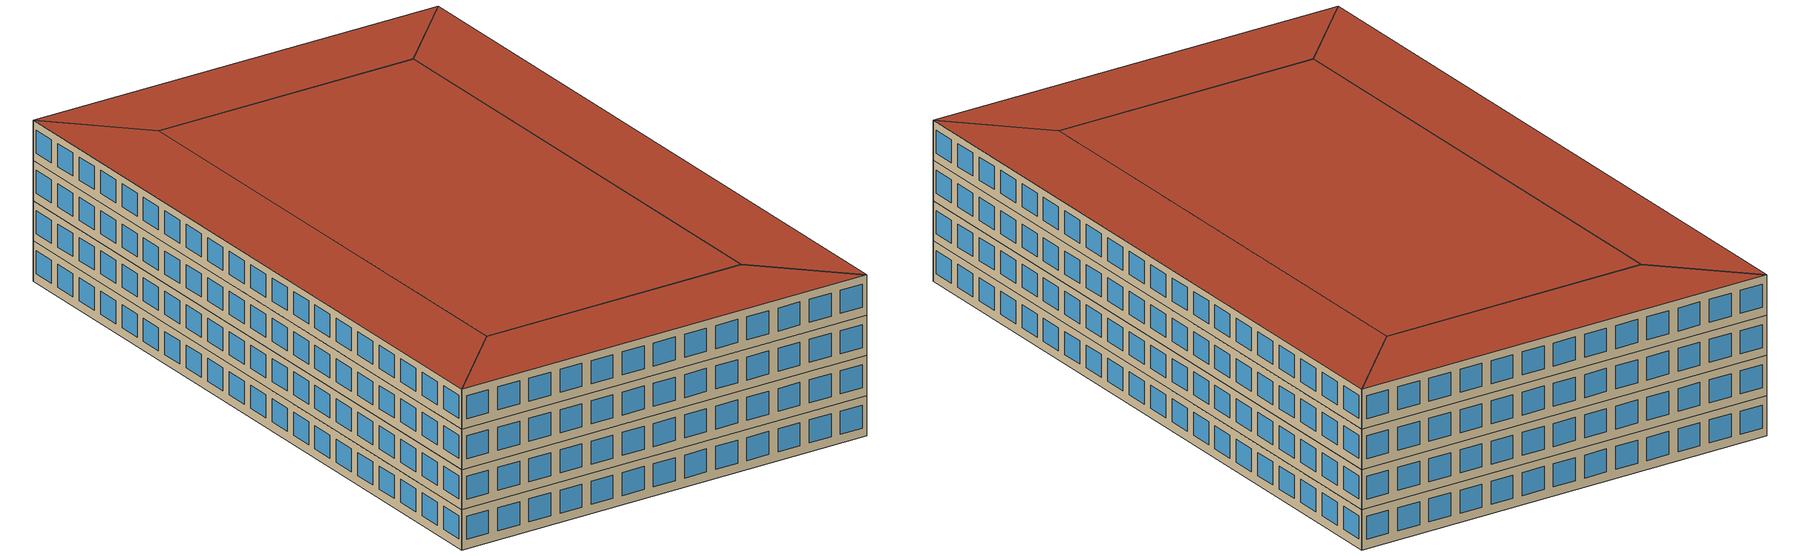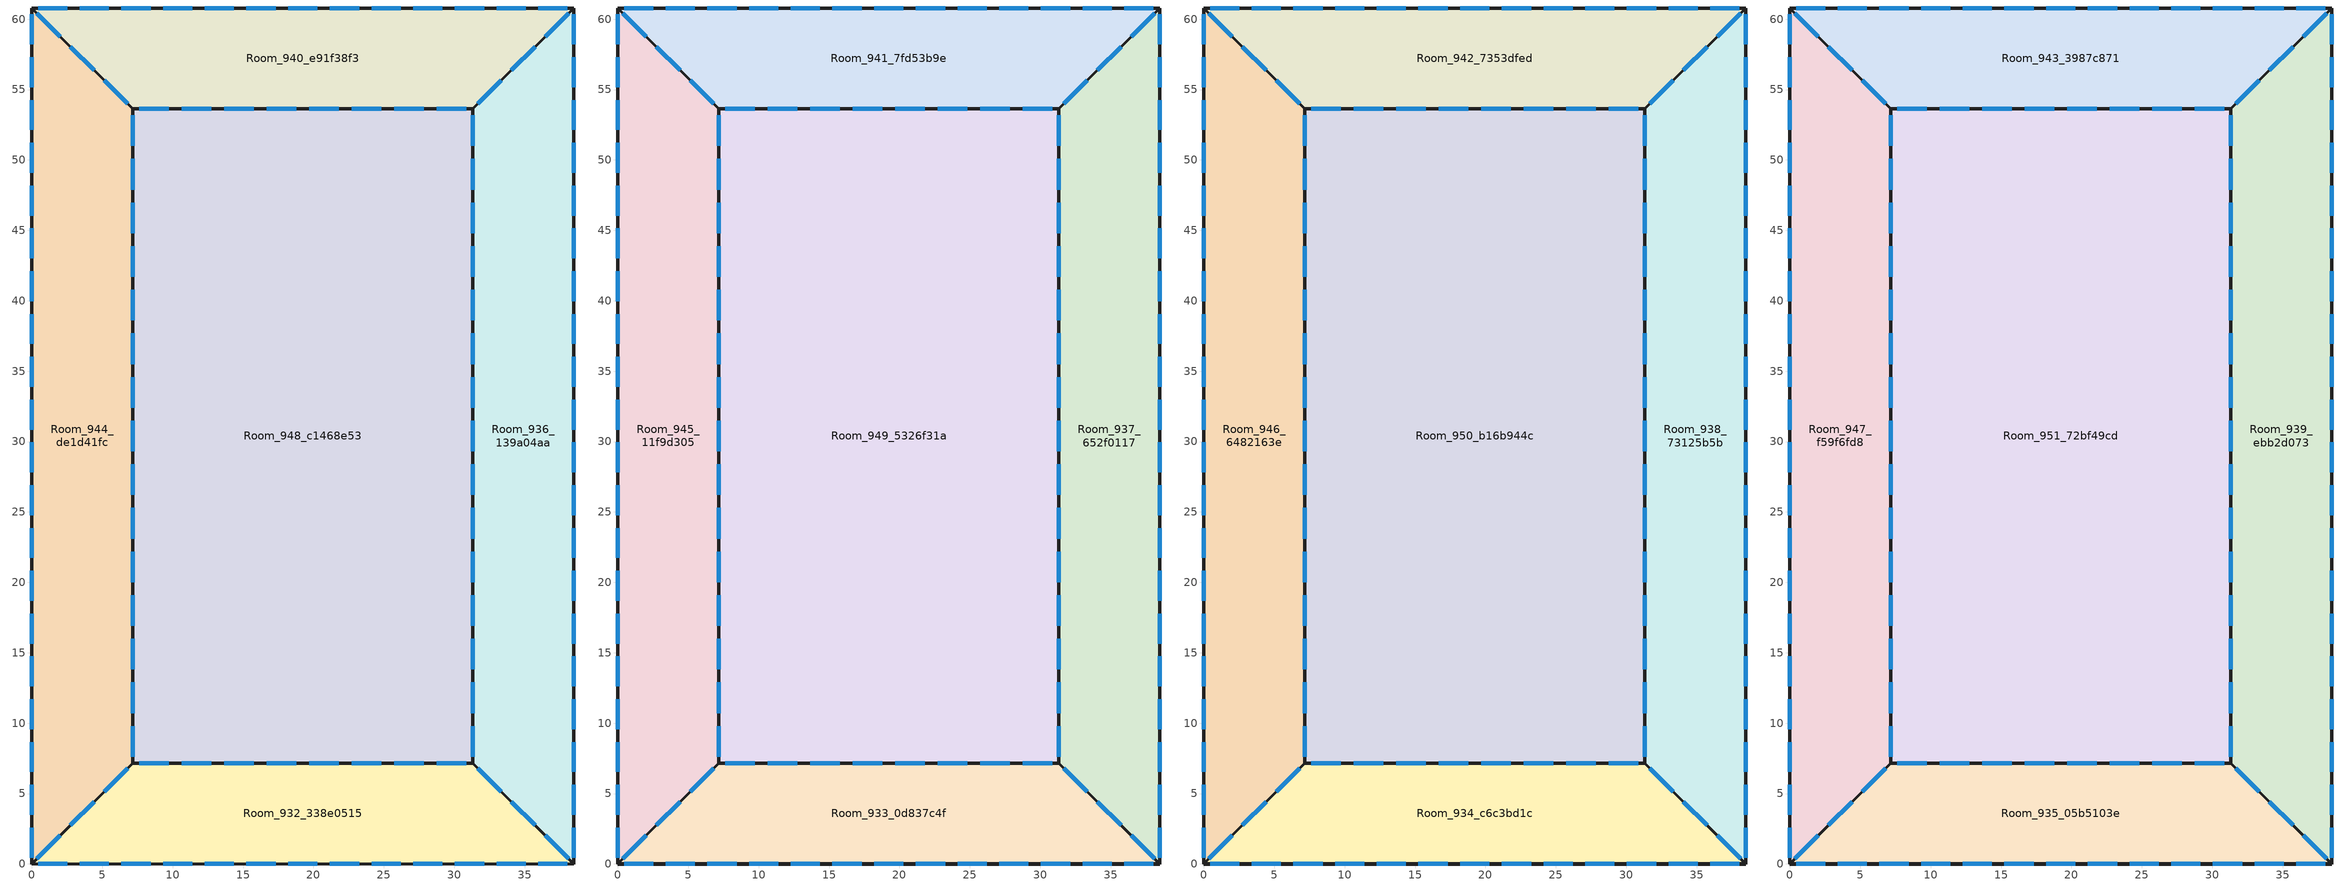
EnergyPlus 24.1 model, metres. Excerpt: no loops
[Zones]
Room_932_338e0515
 floor ground (ExtSlabCarpet 4in ClimateZone 1-8): 31.32,7.16 38.48,0 0,0 7.16,7.16 z0
 wall outside (AQ_Office_2024_Office  Wall 1980 2005 6A): 31.32,7.16 7.16,7.16 0,0 38.48,0 31.32,7.16 z0:3.5
 window (Double Glazing 2.96): 30.87,7.16 28.75,7.16 / 27.85,7.16 25.73,7.16 / 24.83,7.16 22.71,7.16 / 21.81,7.16 19.69,7.16 / 18.79,7.16 16.67,7.16 / 15.77,7.16 13.65,7.16 / 12.75,7.16 10.63,7.16 / 9.73,7.16 7.61,7.16 / 6.8,6.8 5.13,5.13 / 4.42,4.42 2.74,2.74 / 2.03,2.03 0.36,0.36 / 38.12,0.36 36.45,2.03 / 35.73,2.74 34.06,4.42 / 33.35,5.13 31.68,6.8 / 0.44,0 2.52,0 / 3.4,0 5.48,0 / 30.04,0 32.12,0 / 33,0 35.08,0 / 35.96,0 38.04,0 / 6.36,0 8.44,0 / 9.32,0 11.4,0 / 12.28,0 14.36,0 / 15.24,0 17.32,0 / 18.2,0 20.28,0 / 21.16,0 23.24,0 / 24.12,0 26.2,0 / 27.08,0 29.16,0 z0.8:2.8
 roof outside (AQ_Office_2024_Office  roof 1980 2005 6A): 38.48,0 31.32,7.16 7.16,7.16 0,0 z3.5
Room_936_139a04aa
 floor ground (ExtSlabCarpet 4in ClimateZone 1-8): 38.48,60.79 38.48,0 31.32,7.16 31.32,53.63 z0
 wall outside (AQ_Office_2024_Office  Wall 1980 2005 6A): 31.32,7.16 38.48,0 38.48,60.79 31.32,53.63 31.32,7.16 z0:3.5
 window (Double Glazing 2.96): 31.68,6.8 33.35,5.13 / 34.06,4.42 35.73,2.74 / 36.45,2.03 38.12,0.36 / 31.32,53.17 31.32,51 / 31.32,50.07 31.32,47.9 / 31.32,22.19 31.32,20.02 / 31.32,19.09 31.32,16.92 / 31.32,15.99 31.32,13.82 / 31.32,12.89 31.32,10.72 / 31.32,9.79 31.32,7.63 / 31.32,46.97 31.32,44.8 / 31.32,43.87 31.32,41.7 / 31.32,40.77 31.32,38.61 / 31.32,37.68 31.32,35.51 / 31.32,34.58 31.32,32.41 / 31.32,31.48 31.32,29.31 / 31.32,28.38 31.32,26.21 / 31.32,25.28 31.32,23.12 / 38.12,60.43 36.45,58.76 / 35.73,58.05 34.06,56.38 / 33.35,55.66 31.68,53.99 / 38.48,0.46 38.48,2.58 / 38.48,3.5 38.48,5.62 / 38.48,30.85 38.48,32.98 / 38.48,33.89 38.48,36.02 / 38.48,36.93 38.48,39.06 / 38.48,39.97 38.48,42.1 / 38.48,43.01 38.48,45.14 / 38.48,46.05 38.48,48.18 / 38.48,49.09 38.48,51.22 / 38.48,52.13 38.48,54.26 / 38.48,55.17 38.48,57.3 / 38.48,58.21 38.48,60.34 / 38.48,6.54 38.48,8.66 / 38.48,9.57 38.48,11.7 / 38.48,12.61 38.48,14.74 / 38.48,15.65 38.48,17.78 / 38.48,18.69 38.48,20.82 / 38.48,21.73 38.48,23.86 / 38.48,24.77 38.48,26.9 / 38.48,27.81 38.48,29.94 z0.8:2.8
 roof outside (AQ_Office_2024_Office  roof 1980 2005 6A): 38.48,0 38.48,60.79 31.32,53.63 31.32,7.16 z3.5
Room_940_e91f38f3
 floor ground (ExtSlabCarpet 4in ClimateZone 1-8): 0,60.79 38.48,60.79 31.32,53.63 7.16,53.63 z0
 wall outside (AQ_Office_2024_Office  Wall 1980 2005 6A): 31.32,53.63 38.48,60.79 0,60.79 7.16,53.63 31.32,53.63 z0:3.5
 window (Double Glazing 2.96): 31.68,53.99 33.35,55.66 / 34.06,56.38 35.73,58.05 / 36.45,58.76 38.12,60.43 / 7.61,53.63 9.73,53.63 / 10.63,53.63 12.75,53.63 / 13.65,53.63 15.77,53.63 / 16.67,53.63 18.79,53.63 / 19.69,53.63 21.81,53.63 / 22.71,53.63 24.83,53.63 / 25.73,53.63 27.85,53.63 / 28.75,53.63 30.87,53.63 / 0.36,60.43 2.03,58.76 / 2.75,58.05 4.42,56.38 / 5.13,55.66 6.8,53.99 / 38.04,60.79 35.96,60.79 / 35.08,60.79 33,60.79 / 8.44,60.79 6.36,60.79 / 5.48,60.79 3.4,60.79 / 2.52,60.79 0.44,60.79 / 32.12,60.79 30.04,60.79 / 29.16,60.79 27.08,60.79 / 26.2,60.79 24.12,60.79 / 23.24,60.79 21.16,60.79 / 20.28,60.79 18.2,60.79 / 17.32,60.79 15.24,60.79 / 14.36,60.79 12.28,60.79 / 11.4,60.79 9.32,60.79 z0.8:2.8
 roof outside (AQ_Office_2024_Office  roof 1980 2005 6A): 31.32,53.63 38.48,60.79 0,60.79 7.16,53.63 z3.5
Room_944_de1d41fc
 floor ground (ExtSlabCarpet 4in ClimateZone 1-8): 0,60.79 7.16,53.63 7.16,7.16 0,0 z0
 wall outside (AQ_Office_2024_Office  Wall 1980 2005 6A): 7.16,53.63 0,60.79 0,0 7.16,7.16 7.16,53.63 z0:3.5
 window (Double Glazing 2.96): 6.8,53.99 5.13,55.66 / 4.42,56.38 2.75,58.05 / 2.03,58.76 0.36,60.43 / 0.36,0.36 2.03,2.03 / 2.74,2.74 4.42,4.42 / 5.13,5.13 6.8,6.8 / 7.16,7.63 7.16,9.79 / 7.16,10.72 7.16,12.89 / 7.16,38.61 7.16,40.77 / 7.16,41.7 7.16,43.87 / 7.16,44.8 7.16,46.97 / 7.16,47.9 7.16,50.07 / 7.16,51 7.16,53.17 / 7.16,13.82 7.16,15.99 / 7.16,16.92 7.16,19.09 / 7.16,20.02 7.16,22.19 / 7.16,23.12 7.16,25.28 / 7.16,26.21 7.16,28.38 / 7.16,29.31 7.16,31.48 / 7.16,32.41 7.16,34.58 / 7.16,35.51 7.16,37.68 / 0,60.34 0,58.21 / 0,57.3 0,55.17 / 0,29.94 0,27.81 / 0,26.9 0,24.77 / 0,23.86 0,21.73 / 0,20.82 0,18.69 / 0,17.78 0,15.65 / 0,14.74 0,12.61 / 0,11.7 0,9.57 / 0,8.66 0,6.54 / 0,5.62 0,3.5 / 0,2.58 0,0.46 / 0,54.26 0,52.13 / 0,51.22 0,49.09 / 0,48.18 0,46.05 / 0,45.14 0,43.01 / 0,42.1 0,39.97 / 0,39.06 0,36.93 / 0,36.02 0,33.89 / 0,32.98 0,30.85 z0.8:2.8
 roof outside (AQ_Office_2024_Office  roof 1980 2005 6A): 0,0 7.16,7.16 7.16,53.63 0,60.79 z3.5
Room_948_c1468e53
 floor ground (ExtSlabCarpet 4in ClimateZone 1-8): 7.16,53.63 31.32,53.63 31.32,7.16 7.16,7.16 z0
 wall outside (AQ_Office_2024_Office  Wall 1980 2005 6A): 7.16,53.63 7.16,7.16 31.32,7.16 31.32,53.63 7.16,53.63 z0:3.5
 window (Double Glazing 2.96): 7.16,53.17 7.16,51 / 7.16,50.07 7.16,47.9 / 7.16,22.19 7.16,20.02 / 7.16,19.09 7.16,16.92 / 7.16,15.99 7.16,13.82 / 7.16,12.89 7.16,10.72 / 7.16,9.79 7.16,7.63 / 7.16,46.97 7.16,44.8 / 7.16,43.87 7.16,41.7 / 7.16,40.77 7.16,38.61 / 7.16,37.68 7.16,35.51 / 7.16,34.58 7.16,32.41 / 7.16,31.48 7.16,29.31 / 7.16,28.38 7.16,26.21 / 7.16,25.28 7.16,23.12 / 30.87,53.63 28.75,53.63 / 27.85,53.63 25.73,53.63 / 24.83,53.63 22.71,53.63 / 21.81,53.63 19.69,53.63 / 18.79,53.63 16.67,53.63 / 15.77,53.63 13.65,53.63 / 12.75,53.63 10.63,53.63 / 9.73,53.63 7.61,53.63 / 31.32,7.63 31.32,9.79 / 31.32,10.72 31.32,12.89 / 31.32,38.61 31.32,40.77 / 31.32,41.7 31.32,43.87 / 31.32,44.8 31.32,46.97 / 31.32,47.9 31.32,50.07 / 31.32,51 31.32,53.17 / 31.32,13.82 31.32,15.99 / 31.32,16.92 31.32,19.09 / 31.32,20.02 31.32,22.19 / 31.32,23.12 31.32,25.28 / 31.32,26.21 31.32,28.38 / 31.32,29.31 31.32,31.48 / 31.32,32.41 31.32,34.58 / 31.32,35.51 31.32,37.68 / 7.61,7.16 9.73,7.16 / 10.63,7.16 12.75,7.16 / 13.65,7.16 15.77,7.16 / 16.67,7.16 18.79,7.16 / 19.69,7.16 21.81,7.16 / 22.71,7.16 24.83,7.16 / 25.73,7.16 27.85,7.16 / 28.75,7.16 30.87,7.16 z0.8:2.8
 roof outside (AQ_Office_2024_Office  roof 1980 2005 6A): 31.32,7.16 31.32,53.63 7.16,53.63 7.16,7.16 z3.5
Room_933_0d837c4f
 floor outside (AQ_Office_2024_Office  ground 1980 2005 6A): 31.32,7.16 38.48,0 0,0 7.16,7.16 z3.5
 wall outside (AQ_Office_2024_Office  Wall 1980 2005 6A): 31.32,7.16 7.16,7.16 0,0 38.48,0 31.32,7.16 z3.5:7
 window (Double Glazing 2.96): 30.87,7.16 28.75,7.16 / 27.85,7.16 25.73,7.16 / 24.83,7.16 22.71,7.16 / 21.81,7.16 19.69,7.16 / 18.79,7.16 16.67,7.16 / 15.77,7.16 13.65,7.16 / 12.75,7.16 10.63,7.16 / 9.73,7.16 7.61,7.16 / 6.8,6.8 5.13,5.13 / 4.42,4.42 2.74,2.74 / 2.03,2.03 0.36,0.36 / 38.12,0.36 36.45,2.03 / 35.73,2.74 34.06,4.42 / 33.35,5.13 31.68,6.8 / 0.44,0 2.52,0 / 3.4,0 5.48,0 / 30.04,0 32.12,0 / 33,0 35.08,0 / 35.96,0 38.04,0 / 6.36,0 8.44,0 / 9.32,0 11.4,0 / 12.28,0 14.36,0 / 15.24,0 17.32,0 / 18.2,0 20.28,0 / 21.16,0 23.24,0 / 24.12,0 26.2,0 / 27.08,0 29.16,0 z4.3:6.3
 roof outside (AQ_Office_2024_Office  roof 1980 2005 6A): 38.48,0 31.32,7.16 7.16,7.16 0,0 z7
Room_937_652f0117
 floor outside (AQ_Office_2024_Office  ground 1980 2005 6A): 38.48,60.79 38.48,0 31.32,7.16 31.32,53.63 z3.5
 wall outside (AQ_Office_2024_Office  Wall 1980 2005 6A): 31.32,7.16 38.48,0 38.48,60.79 31.32,53.63 31.32,7.16 z3.5:7
 window (Double Glazing 2.96): 31.68,6.8 33.35,5.13 / 34.06,4.42 35.73,2.74 / 36.45,2.03 38.12,0.36 / 31.32,53.17 31.32,51 / 31.32,50.07 31.32,47.9 / 31.32,22.19 31.32,20.02 / 31.32,19.09 31.32,16.92 / 31.32,15.99 31.32,13.82 / 31.32,12.89 31.32,10.72 / 31.32,9.79 31.32,7.63 / 31.32,46.97 31.32,44.8 / 31.32,43.87 31.32,41.7 / 31.32,40.77 31.32,38.61 / 31.32,37.68 31.32,35.51 / 31.32,34.58 31.32,32.41 / 31.32,31.48 31.32,29.31 / 31.32,28.38 31.32,26.21 / 31.32,25.28 31.32,23.12 / 38.12,60.43 36.45,58.76 / 35.73,58.05 34.06,56.38 / 33.35,55.66 31.68,53.99 / 38.48,0.46 38.48,2.58 / 38.48,3.5 38.48,5.62 / 38.48,30.85 38.48,32.98 / 38.48,33.89 38.48,36.02 / 38.48,36.93 38.48,39.06 / 38.48,39.97 38.48,42.1 / 38.48,43.01 38.48,45.14 / 38.48,46.05 38.48,48.18 / 38.48,49.09 38.48,51.22 / 38.48,52.13 38.48,54.26 / 38.48,55.17 38.48,57.3 / 38.48,58.21 38.48,60.34 / 38.48,6.54 38.48,8.66 / 38.48,9.57 38.48,11.7 / 38.48,12.61 38.48,14.74 / 38.48,15.65 38.48,17.78 / 38.48,18.69 38.48,20.82 / 38.48,21.73 38.48,23.86 / 38.48,24.77 38.48,26.9 / 38.48,27.81 38.48,29.94 z4.3:6.3
 roof outside (AQ_Office_2024_Office  roof 1980 2005 6A): 38.48,0 38.48,60.79 31.32,53.63 31.32,7.16 z7
Room_941_7fd53b9e
 floor outside (AQ_Office_2024_Office  ground 1980 2005 6A): 0,60.79 38.48,60.79 31.32,53.63 7.16,53.63 z3.5
 wall outside (AQ_Office_2024_Office  Wall 1980 2005 6A): 31.32,53.63 38.48,60.79 0,60.79 7.16,53.63 31.32,53.63 z3.5:7
 window (Double Glazing 2.96): 31.68,53.99 33.35,55.66 / 34.06,56.38 35.73,58.05 / 36.45,58.76 38.12,60.43 / 7.61,53.63 9.73,53.63 / 10.63,53.63 12.75,53.63 / 13.65,53.63 15.77,53.63 / 16.67,53.63 18.79,53.63 / 19.69,53.63 21.81,53.63 / 22.71,53.63 24.83,53.63 / 25.73,53.63 27.85,53.63 / 28.75,53.63 30.87,53.63 / 0.36,60.43 2.03,58.76 / 2.75,58.05 4.42,56.38 / 5.13,55.66 6.8,53.99 / 38.04,60.79 35.96,60.79 / 35.08,60.79 33,60.79 / 8.44,60.79 6.36,60.79 / 5.48,60.79 3.4,60.79 / 2.52,60.79 0.44,60.79 / 32.12,60.79 30.04,60.79 / 29.16,60.79 27.08,60.79 / 26.2,60.79 24.12,60.79 / 23.24,60.79 21.16,60.79 / 20.28,60.79 18.2,60.79 / 17.32,60.79 15.24,60.79 / 14.36,60.79 12.28,60.79 / 11.4,60.79 9.32,60.79 z4.3:6.3
 roof outside (AQ_Office_2024_Office  roof 1980 2005 6A): 31.32,53.63 38.48,60.79 0,60.79 7.16,53.63 z7
Room_945_11f9d305
 floor outside (AQ_Office_2024_Office  ground 1980 2005 6A): 0,60.79 7.16,53.63 7.16,7.16 0,0 z3.5
 wall outside (AQ_Office_2024_Office  Wall 1980 2005 6A): 7.16,53.63 0,60.79 0,0 7.16,7.16 7.16,53.63 z3.5:7
 window (Double Glazing 2.96): 6.8,53.99 5.13,55.66 / 4.42,56.38 2.75,58.05 / 2.03,58.76 0.36,60.43 / 0.36,0.36 2.03,2.03 / 2.74,2.74 4.42,4.42 / 5.13,5.13 6.8,6.8 / 7.16,7.63 7.16,9.79 / 7.16,10.72 7.16,12.89 / 7.16,38.61 7.16,40.77 / 7.16,41.7 7.16,43.87 / 7.16,44.8 7.16,46.97 / 7.16,47.9 7.16,50.07 / 7.16,51 7.16,53.17 / 7.16,13.82 7.16,15.99 / 7.16,16.92 7.16,19.09 / 7.16,20.02 7.16,22.19 / 7.16,23.12 7.16,25.28 / 7.16,26.21 7.16,28.38 / 7.16,29.31 7.16,31.48 / 7.16,32.41 7.16,34.58 / 7.16,35.51 7.16,37.68 / 0,60.34 0,58.21 / 0,57.3 0,55.17 / 0,29.94 0,27.81 / 0,26.9 0,24.77 / 0,23.86 0,21.73 / 0,20.82 0,18.69 / 0,17.78 0,15.65 / 0,14.74 0,12.61 / 0,11.7 0,9.57 / 0,8.66 0,6.54 / 0,5.62 0,3.5 / 0,2.58 0,0.46 / 0,54.26 0,52.13 / 0,51.22 0,49.09 / 0,48.18 0,46.05 / 0,45.14 0,43.01 / 0,42.1 0,39.97 / 0,39.06 0,36.93 / 0,36.02 0,33.89 / 0,32.98 0,30.85 z4.3:6.3
 roof outside (AQ_Office_2024_Office  roof 1980 2005 6A): 0,0 7.16,7.16 7.16,53.63 0,60.79 z7
Room_949_5326f31a
 floor outside (AQ_Office_2024_Office  ground 1980 2005 6A): 7.16,53.63 31.32,53.63 31.32,7.16 7.16,7.16 z3.5
 wall outside (AQ_Office_2024_Office  Wall 1980 2005 6A): 7.16,53.63 7.16,7.16 31.32,7.16 31.32,53.63 7.16,53.63 z3.5:7
 window (Double Glazing 2.96): 7.16,53.17 7.16,51 / 7.16,50.07 7.16,47.9 / 7.16,22.19 7.16,20.02 / 7.16,19.09 7.16,16.92 / 7.16,15.99 7.16,13.82 / 7.16,12.89 7.16,10.72 / 7.16,9.79 7.16,7.63 / 7.16,46.97 7.16,44.8 / 7.16,43.87 7.16,41.7 / 7.16,40.77 7.16,38.61 / 7.16,37.68 7.16,35.51 / 7.16,34.58 7.16,32.41 / 7.16,31.48 7.16,29.31 / 7.16,28.38 7.16,26.21 / 7.16,25.28 7.16,23.12 / 30.87,53.63 28.75,53.63 / 27.85,53.63 25.73,53.63 / 24.83,53.63 22.71,53.63 / 21.81,53.63 19.69,53.63 / 18.79,53.63 16.67,53.63 / 15.77,53.63 13.65,53.63 / 12.75,53.63 10.63,53.63 / 9.73,53.63 7.61,53.63 / 31.32,7.63 31.32,9.79 / 31.32,10.72 31.32,12.89 / 31.32,38.61 31.32,40.77 / 31.32,41.7 31.32,43.87 / 31.32,44.8 31.32,46.97 / 31.32,47.9 31.32,50.07 / 31.32,51 31.32,53.17 / 31.32,13.82 31.32,15.99 / 31.32,16.92 31.32,19.09 / 31.32,20.02 31.32,22.19 / 31.32,23.12 31.32,25.28 / 31.32,26.21 31.32,28.38 / 31.32,29.31 31.32,31.48 / 31.32,32.41 31.32,34.58 / 31.32,35.51 31.32,37.68 / 7.61,7.16 9.73,7.16 / 10.63,7.16 12.75,7.16 / 13.65,7.16 15.77,7.16 / 16.67,7.16 18.79,7.16 / 19.69,7.16 21.81,7.16 / 22.71,7.16 24.83,7.16 / 25.73,7.16 27.85,7.16 / 28.75,7.16 30.87,7.16 z4.3:6.3
 roof outside (AQ_Office_2024_Office  roof 1980 2005 6A): 31.32,7.16 31.32,53.63 7.16,53.63 7.16,7.16 z7
Room_934_c6c3bd1c
 floor outside (AQ_Office_2024_Office  ground 1980 2005 6A): 31.32,7.16 38.48,0 0,0 7.16,7.16 z7
 wall outside (AQ_Office_2024_Office  Wall 1980 2005 6A): 31.32,7.16 7.16,7.16 0,0 38.48,0 31.32,7.16 z7:10.5
 window (Double Glazing 2.96): 30.87,7.16 28.75,7.16 / 27.85,7.16 25.73,7.16 / 24.83,7.16 22.71,7.16 / 21.81,7.16 19.69,7.16 / 18.79,7.16 16.67,7.16 / 15.77,7.16 13.65,7.16 / 12.75,7.16 10.63,7.16 / 9.73,7.16 7.61,7.16 / 6.8,6.8 5.13,5.13 / 4.42,4.42 2.74,2.74 / 2.03,2.03 0.36,0.36 / 38.12,0.36 36.45,2.03 / 35.73,2.74 34.06,4.42 / 33.35,5.13 31.68,6.8 / 0.44,0 2.52,0 / 3.4,0 5.48,0 / 30.04,0 32.12,0 / 33,0 35.08,0 / 35.96,0 38.04,0 / 6.36,0 8.44,0 / 9.32,0 11.4,0 / 12.28,0 14.36,0 / 15.24,0 17.32,0 / 18.2,0 20.28,0 / 21.16,0 23.24,0 / 24.12,0 26.2,0 / 27.08,0 29.16,0 z7.8:9.8
 roof outside (AQ_Office_2024_Office  roof 1980 2005 6A): 38.48,0 31.32,7.16 7.16,7.16 0,0 z10.5
Room_938_73125b5b
 floor outside (AQ_Office_2024_Office  ground 1980 2005 6A): 38.48,60.79 38.48,0 31.32,7.16 31.32,53.63 z7
 wall outside (AQ_Office_2024_Office  Wall 1980 2005 6A): 31.32,7.16 38.48,0 38.48,60.79 31.32,53.63 31.32,7.16 z7:10.5
 window (Double Glazing 2.96): 31.68,6.8 33.35,5.13 / 34.06,4.42 35.73,2.74 / 36.45,2.03 38.12,0.36 / 31.32,53.17 31.32,51 / 31.32,50.07 31.32,47.9 / 31.32,22.19 31.32,20.02 / 31.32,19.09 31.32,16.92 / 31.32,15.99 31.32,13.82 / 31.32,12.89 31.32,10.72 / 31.32,9.79 31.32,7.63 / 31.32,46.97 31.32,44.8 / 31.32,43.87 31.32,41.7 / 31.32,40.77 31.32,38.61 / 31.32,37.68 31.32,35.51 / 31.32,34.58 31.32,32.41 / 31.32,31.48 31.32,29.31 / 31.32,28.38 31.32,26.21 / 31.32,25.28 31.32,23.12 / 38.12,60.43 36.45,58.76 / 35.73,58.05 34.06,56.38 / 33.35,55.66 31.68,53.99 / 38.48,0.46 38.48,2.58 / 38.48,3.5 38.48,5.62 / 38.48,30.85 38.48,32.98 / 38.48,33.89 38.48,36.02 / 38.48,36.93 38.48,39.06 / 38.48,39.97 38.48,42.1 / 38.48,43.01 38.48,45.14 / 38.48,46.05 38.48,48.18 / 38.48,49.09 38.48,51.22 / 38.48,52.13 38.48,54.26 / 38.48,55.17 38.48,57.3 / 38.48,58.21 38.48,60.34 / 38.48,6.54 38.48,8.66 / 38.48,9.57 38.48,11.7 / 38.48,12.61 38.48,14.74 / 38.48,15.65 38.48,17.78 / 38.48,18.69 38.48,20.82 / 38.48,21.73 38.48,23.86 / 38.48,24.77 38.48,26.9 / 38.48,27.81 38.48,29.94 z7.8:9.8
 roof outside (AQ_Office_2024_Office  roof 1980 2005 6A): 38.48,0 38.48,60.79 31.32,53.63 31.32,7.16 z10.5
Room_942_7353dfed
 floor outside (AQ_Office_2024_Office  ground 1980 2005 6A): 0,60.79 38.48,60.79 31.32,53.63 7.16,53.63 z7
 wall outside (AQ_Office_2024_Office  Wall 1980 2005 6A): 31.32,53.63 38.48,60.79 0,60.79 7.16,53.63 31.32,53.63 z7:10.5
 window (Double Glazing 2.96): 31.68,53.99 33.35,55.66 / 34.06,56.38 35.73,58.05 / 36.45,58.76 38.12,60.43 / 7.61,53.63 9.73,53.63 / 10.63,53.63 12.75,53.63 / 13.65,53.63 15.77,53.63 / 16.67,53.63 18.79,53.63 / 19.69,53.63 21.81,53.63 / 22.71,53.63 24.83,53.63 / 25.73,53.63 27.85,53.63 / 28.75,53.63 30.87,53.63 / 0.36,60.43 2.03,58.76 / 2.75,58.05 4.42,56.38 / 5.13,55.66 6.8,53.99 / 38.04,60.79 35.96,60.79 / 35.08,60.79 33,60.79 / 8.44,60.79 6.36,60.79 / 5.48,60.79 3.4,60.79 / 2.52,60.79 0.44,60.79 / 32.12,60.79 30.04,60.79 / 29.16,60.79 27.08,60.79 / 26.2,60.79 24.12,60.79 / 23.24,60.79 21.16,60.79 / 20.28,60.79 18.2,60.79 / 17.32,60.79 15.24,60.79 / 14.36,60.79 12.28,60.79 / 11.4,60.79 9.32,60.79 z7.8:9.8
 roof outside (AQ_Office_2024_Office  roof 1980 2005 6A): 31.32,53.63 38.48,60.79 0,60.79 7.16,53.63 z10.5
Room_946_6482163e
 floor outside (AQ_Office_2024_Office  ground 1980 2005 6A): 0,60.79 7.16,53.63 7.16,7.16 0,0 z7
 wall outside (AQ_Office_2024_Office  Wall 1980 2005 6A): 7.16,53.63 0,60.79 0,0 7.16,7.16 7.16,53.63 z7:10.5
 window (Double Glazing 2.96): 6.8,53.99 5.13,55.66 / 4.42,56.38 2.75,58.05 / 2.03,58.76 0.36,60.43 / 0.36,0.36 2.03,2.03 / 2.74,2.74 4.42,4.42 / 5.13,5.13 6.8,6.8 / 7.16,7.63 7.16,9.79 / 7.16,10.72 7.16,12.89 / 7.16,38.61 7.16,40.77 / 7.16,41.7 7.16,43.87 / 7.16,44.8 7.16,46.97 / 7.16,47.9 7.16,50.07 / 7.16,51 7.16,53.17 / 7.16,13.82 7.16,15.99 / 7.16,16.92 7.16,19.09 / 7.16,20.02 7.16,22.19 / 7.16,23.12 7.16,25.28 / 7.16,26.21 7.16,28.38 / 7.16,29.31 7.16,31.48 / 7.16,32.41 7.16,34.58 / 7.16,35.51 7.16,37.68 / 0,60.34 0,58.21 / 0,57.3 0,55.17 / 0,29.94 0,27.81 / 0,26.9 0,24.77 / 0,23.86 0,21.73 / 0,20.82 0,18.69 / 0,17.78 0,15.65 / 0,14.74 0,12.61 / 0,11.7 0,9.57 / 0,8.66 0,6.54 / 0,5.62 0,3.5 / 0,2.58 0,0.46 / 0,54.26 0,52.13 / 0,51.22 0,49.09 / 0,48.18 0,46.05 / 0,45.14 0,43.01 / 0,42.1 0,39.97 / 0,39.06 0,36.93 / 0,36.02 0,33.89 / 0,32.98 0,30.85 z7.8:9.8
 roof outside (AQ_Office_2024_Office  roof 1980 2005 6A): 0,0 7.16,7.16 7.16,53.63 0,60.79 z10.5
Room_950_b16b944c
 floor outside (AQ_Office_2024_Office  ground 1980 2005 6A): 7.16,53.63 31.32,53.63 31.32,7.16 7.16,7.16 z7
 wall outside (AQ_Office_2024_Office  Wall 1980 2005 6A): 7.16,53.63 7.16,7.16 31.32,7.16 31.32,53.63 7.16,53.63 z7:10.5
 window (Double Glazing 2.96): 7.16,53.17 7.16,51 / 7.16,50.07 7.16,47.9 / 7.16,22.19 7.16,20.02 / 7.16,19.09 7.16,16.92 / 7.16,15.99 7.16,13.82 / 7.16,12.89 7.16,10.72 / 7.16,9.79 7.16,7.63 / 7.16,46.97 7.16,44.8 / 7.16,43.87 7.16,41.7 / 7.16,40.77 7.16,38.61 / 7.16,37.68 7.16,35.51 / 7.16,34.58 7.16,32.41 / 7.16,31.48 7.16,29.31 / 7.16,28.38 7.16,26.21 / 7.16,25.28 7.16,23.12 / 30.87,53.63 28.75,53.63 / 27.85,53.63 25.73,53.63 / 24.83,53.63 22.71,53.63 / 21.81,53.63 19.69,53.63 / 18.79,53.63 16.67,53.63 / 15.77,53.63 13.65,53.63 / 12.75,53.63 10.63,53.63 / 9.73,53.63 7.61,53.63 / 31.32,7.63 31.32,9.79 / 31.32,10.72 31.32,12.89 / 31.32,38.61 31.32,40.77 / 31.32,41.7 31.32,43.87 / 31.32,44.8 31.32,46.97 / 31.32,47.9 31.32,50.07 / 31.32,51 31.32,53.17 / 31.32,13.82 31.32,15.99 / 31.32,16.92 31.32,19.09 / 31.32,20.02 31.32,22.19 / 31.32,23.12 31.32,25.28 / 31.32,26.21 31.32,28.38 / 31.32,29.31 31.32,31.48 / 31.32,32.41 31.32,34.58 / 31.32,35.51 31.32,37.68 / 7.61,7.16 9.73,7.16 / 10.63,7.16 12.75,7.16 / 13.65,7.16 15.77,7.16 / 16.67,7.16 18.79,7.16 / 19.69,7.16 21.81,7.16 / 22.71,7.16 24.83,7.16 / 25.73,7.16 27.85,7.16 / 28.75,7.16 30.87,7.16 z7.8:9.8
 roof outside (AQ_Office_2024_Office  roof 1980 2005 6A): 31.32,7.16 31.32,53.63 7.16,53.63 7.16,7.16 z10.5
Room_935_05b5103e
 floor outside (AQ_Office_2024_Office  ground 1980 2005 6A): 31.32,7.16 38.48,0 0,0 7.16,7.16 z10.5
 wall outside (AQ_Office_2024_Office  Wall 1980 2005 6A): 31.32,7.16 7.16,7.16 0,0 38.48,0 31.32,7.16 z10.5:14
 window (Double Glazing 2.96): 30.87,7.16 28.75,7.16 / 27.85,7.16 25.73,7.16 / 24.83,7.16 22.71,7.16 / 21.81,7.16 19.69,7.16 / 18.79,7.16 16.67,7.16 / 15.77,7.16 13.65,7.16 / 12.75,7.16 10.63,7.16 / 9.73,7.16 7.61,7.16 / 6.8,6.8 5.13,5.13 / 4.42,4.42 2.74,2.74 / 2.03,2.03 0.36,0.36 / 38.12,0.36 36.45,2.03 / 35.73,2.74 34.06,4.42 / 33.35,5.13 31.68,6.8 / 0.44,0 2.52,0 / 3.4,0 5.48,0 / 30.04,0 32.12,0 / 33,0 35.08,0 / 35.96,0 38.04,0 / 6.36,0 8.44,0 / 9.32,0 11.4,0 / 12.28,0 14.36,0 / 15.24,0 17.32,0 / 18.2,0 20.28,0 / 21.16,0 23.24,0 / 24.12,0 26.2,0 / 27.08,0 29.16,0 z11.3:13.3
 roof outside (AQ_Office_2024_Office  roof 1980 2005 6A): 38.48,0 31.32,7.16 7.16,7.16 0,0 z14
Room_939_ebb2d073
 floor outside (AQ_Office_2024_Office  ground 1980 2005 6A): 38.48,60.79 38.48,0 31.32,7.16 31.32,53.63 z10.5
 wall outside (AQ_Office_2024_Office  Wall 1980 2005 6A): 31.32,7.16 38.48,0 38.48,60.79 31.32,53.63 31.32,7.16 z10.5:14
 window (Double Glazing 2.96): 31.68,6.8 33.35,5.13 / 34.06,4.42 35.73,2.74 / 36.45,2.03 38.12,0.36 / 31.32,53.17 31.32,51 / 31.32,50.07 31.32,47.9 / 31.32,22.19 31.32,20.02 / 31.32,19.09 31.32,16.92 / 31.32,15.99 31.32,13.82 / 31.32,12.89 31.32,10.72 / 31.32,9.79 31.32,7.63 / 31.32,46.97 31.32,44.8 / 31.32,43.87 31.32,41.7 / 31.32,40.77 31.32,38.61 / 31.32,37.68 31.32,35.51 / 31.32,34.58 31.32,32.41 / 31.32,31.48 31.32,29.31 / 31.32,28.38 31.32,26.21 / 31.32,25.28 31.32,23.12 / 38.12,60.43 36.45,58.76 / 35.73,58.05 34.06,56.38 / 33.35,55.66 31.68,53.99 / 38.48,0.46 38.48,2.58 / 38.48,3.5 38.48,5.62 / 38.48,30.85 38.48,32.98 / 38.48,33.89 38.48,36.02 / 38.48,36.93 38.48,39.06 / 38.48,39.97 38.48,42.1 / 38.48,43.01 38.48,45.14 / 38.48,46.05 38.48,48.18 / 38.48,49.09 38.48,51.22 / 38.48,52.13 38.48,54.26 / 38.48,55.17 38.48,57.3 / 38.48,58.21 38.48,60.34 / 38.48,6.54 38.48,8.66 / 38.48,9.57 38.48,11.7 / 38.48,12.61 38.48,14.74 / 38.48,15.65 38.48,17.78 / 38.48,18.69 38.48,20.82 / 38.48,21.73 38.48,23.86 / 38.48,24.77 38.48,26.9 / 38.48,27.81 38.48,29.94 z11.3:13.3
 roof outside (AQ_Office_2024_Office  roof 1980 2005 6A): 38.48,0 38.48,60.79 31.32,53.63 31.32,7.16 z14
Room_943_3987c871
 floor outside (AQ_Office_2024_Office  ground 1980 2005 6A): 0,60.79 38.48,60.79 31.32,53.63 7.16,53.63 z10.5
 wall outside (AQ_Office_2024_Office  Wall 1980 2005 6A): 31.32,53.63 38.48,60.79 0,60.79 7.16,53.63 31.32,53.63 z10.5:14
 window (Double Glazing 2.96): 31.68,53.99 33.35,55.66 / 34.06,56.38 35.73,58.05 / 36.45,58.76 38.12,60.43 / 7.61,53.63 9.73,53.63 / 10.63,53.63 12.75,53.63 / 13.65,53.63 15.77,53.63 / 16.67,53.63 18.79,53.63 / 19.69,53.63 21.81,53.63 / 22.71,53.63 24.83,53.63 / 25.73,53.63 27.85,53.63 / 28.75,53.63 30.87,53.63 / 0.36,60.43 2.03,58.76 / 2.75,58.05 4.42,56.38 / 5.13,55.66 6.8,53.99 / 38.04,60.79 35.96,60.79 / 35.08,60.79 33,60.79 / 8.44,60.79 6.36,60.79 / 5.48,60.79 3.4,60.79 / 2.52,60.79 0.44,60.79 / 32.12,60.79 30.04,60.79 / 29.16,60.79 27.08,60.79 / 26.2,60.79 24.12,60.79 / 23.24,60.79 21.16,60.79 / 20.28,60.79 18.2,60.79 / 17.32,60.79 15.24,60.79 / 14.36,60.79 12.28,60.79 / 11.4,60.79 9.32,60.79 z11.3:13.3
 roof outside (AQ_Office_2024_Office  roof 1980 2005 6A): 31.32,53.63 38.48,60.79 0,60.79 7.16,53.63 z14
Room_947_f59f6fd8
 floor outside (AQ_Office_2024_Office  ground 1980 2005 6A): 0,60.79 7.16,53.63 7.16,7.16 0,0 z10.5
 wall outside (AQ_Office_2024_Office  Wall 1980 2005 6A): 7.16,53.63 0,60.79 0,0 7.16,7.16 7.16,53.63 z10.5:14
 window (Double Glazing 2.96): 6.8,53.99 5.13,55.66 / 4.42,56.38 2.75,58.05 / 2.03,58.76 0.36,60.43 / 0.36,0.36 2.03,2.03 / 2.74,2.74 4.42,4.42 / 5.13,5.13 6.8,6.8 / 7.16,7.63 7.16,9.79 / 7.16,10.72 7.16,12.89 / 7.16,38.61 7.16,40.77 / 7.16,41.7 7.16,43.87 / 7.16,44.8 7.16,46.97 / 7.16,47.9 7.16,50.07 / 7.16,51 7.16,53.17 / 7.16,13.82 7.16,15.99 / 7.16,16.92 7.16,19.09 / 7.16,20.02 7.16,22.19 / 7.16,23.12 7.16,25.28 / 7.16,26.21 7.16,28.38 / 7.16,29.31 7.16,31.48 / 7.16,32.41 7.16,34.58 / 7.16,35.51 7.16,37.68 / 0,60.34 0,58.21 / 0,57.3 0,55.17 / 0,29.94 0,27.81 / 0,26.9 0,24.77 / 0,23.86 0,21.73 / 0,20.82 0,18.69 / 0,17.78 0,15.65 / 0,14.74 0,12.61 / 0,11.7 0,9.57 / 0,8.66 0,6.54 / 0,5.62 0,3.5 / 0,2.58 0,0.46 / 0,54.26 0,52.13 / 0,51.22 0,49.09 / 0,48.18 0,46.05 / 0,45.14 0,43.01 / 0,42.1 0,39.97 / 0,39.06 0,36.93 / 0,36.02 0,33.89 / 0,32.98 0,30.85 z11.3:13.3
 roof outside (AQ_Office_2024_Office  roof 1980 2005 6A): 0,0 7.16,7.16 7.16,53.63 0,60.79 z14
Room_951_72bf49cd
 floor outside (AQ_Office_2024_Office  ground 1980 2005 6A): 7.16,53.63 31.32,53.63 31.32,7.16 7.16,7.16 z10.5
 wall outside (AQ_Office_2024_Office  Wall 1980 2005 6A): 7.16,53.63 7.16,7.16 31.32,7.16 31.32,53.63 7.16,53.63 z10.5:14
 window (Double Glazing 2.96): 7.16,53.17 7.16,51 / 7.16,50.07 7.16,47.9 / 7.16,22.19 7.16,20.02 / 7.16,19.09 7.16,16.92 / 7.16,15.99 7.16,13.82 / 7.16,12.89 7.16,10.72 / 7.16,9.79 7.16,7.63 / 7.16,46.97 7.16,44.8 / 7.16,43.87 7.16,41.7 / 7.16,40.77 7.16,38.61 / 7.16,37.68 7.16,35.51 / 7.16,34.58 7.16,32.41 / 7.16,31.48 7.16,29.31 / 7.16,28.38 7.16,26.21 / 7.16,25.28 7.16,23.12 / 30.87,53.63 28.75,53.63 / 27.85,53.63 25.73,53.63 / 24.83,53.63 22.71,53.63 / 21.81,53.63 19.69,53.63 / 18.79,53.63 16.67,53.63 / 15.77,53.63 13.65,53.63 / 12.75,53.63 10.63,53.63 / 9.73,53.63 7.61,53.63 / 31.32,7.63 31.32,9.79 / 31.32,10.72 31.32,12.89 / 31.32,38.61 31.32,40.77 / 31.32,41.7 31.32,43.87 / 31.32,44.8 31.32,46.97 / 31.32,47.9 31.32,50.07 / 31.32,51 31.32,53.17 / 31.32,13.82 31.32,15.99 / 31.32,16.92 31.32,19.09 / 31.32,20.02 31.32,22.19 / 31.32,23.12 31.32,25.28 / 31.32,26.21 31.32,28.38 / 31.32,29.31 31.32,31.48 / 31.32,32.41 31.32,34.58 / 31.32,35.51 31.32,37.68 / 7.61,7.16 9.73,7.16 / 10.63,7.16 12.75,7.16 / 13.65,7.16 15.77,7.16 / 16.67,7.16 18.79,7.16 / 19.69,7.16 21.81,7.16 / 22.71,7.16 24.83,7.16 / 25.73,7.16 27.85,7.16 / 28.75,7.16 30.87,7.16 z11.3:13.3
 roof outside (AQ_Office_2024_Office  roof 1980 2005 6A): 31.32,7.16 31.32,53.63 7.16,53.63 7.16,7.16 z14
[Building]
8585_boulevard DÃ©carie (CSL+MTL+MTR)_199890_Y_1999_med: North Axis {deg}=0; Terrain=City; Solar Distribution=FullExteriorWithReflections
[Site:Location]
Montreal Int'l: Latitude {deg}=45.47; Longitude {deg}=-73.75; Time Zone {hr}=-5; Elevation {m}=36
[Site:WaterMainsTemperature]
Calculation Method=CorrelationFromWeatherFile
[SizingPeriod:DesignDay] Day of Month=21; Dry-Bulb Temperature Range Modifier Type=DefaultMultipliers; Rain Indicator=No; Snow Indicator=No; Daylight Saving Time Indicator=No; Begin Environment Reset Mode=FullResetAtBeginEnvironment
Name | Month | Day Type | Maximum Dry-Bulb Temperature {C} | Daily Dry-Bulb Temperature Range {deltaC} | Humidity Condition Type | Wetbulb or DewPoint at Maximum Dry-Bulb {C} | Barometric Pressure {Pa} | Wind Speed {m/s} | Wind Direction {deg} | Solar Model Indicator | ASHRAE Clear Sky Optical Depth for Beam Irradiance (taub) | ASHRAE Clear Sky Optical Depth for Diffuse Irradiance (taud) | Enthalpy at Maximum Dry-Bulb {J/kg} | Sky Clearness
Montreal Int'l Ann Clg .4% Condns DB=>MWB | 7 | SummerDesignDay | 30 | 9.3 | Wetbulb | 22.1 | 100893 | 4.9 | 220 | ASHRAETau | 0.465 | 1.966
Montreal Int'l Ann Clg .4% Condns DP=>MDB | 7 | SummerDesignDay | 26 | 9.3 | Dewpoint | 21.6 | 100893 | 4.9 | 220 | ASHRAETau | 0.465 | 1.966
Montreal Int'l Ann Clg .4% Condns Enth=>MDB | 7 | SummerDesignDay | 28.1 | 9.3 | Enthalpy |  | 100893 | 4.9 | 220 | ASHRAETau | 0.465 | 1.966 | 69300
Montreal Int'l Ann Clg .4% Condns WB=>MDB | 7 | SummerDesignDay | 28.1 | 9.3 | Wetbulb | 23.2 | 100893 | 4.9 | 220 | ASHRAETau | 0.465 | 1.966
Montreal Int'l Ann Htg 99.6% Condns DB | 1 | WinterDesignDay | -23.7 | 0 | Wetbulb | -23.7 | 100893 | 3.9 | 260 | ASHRAEClearSky |  |  |  | 0
Montreal Int'l Ann Htg Wind 99.6% Condns WS=>MCDB | 1 | WinterDesignDay | -5.3 | 0 | Wetbulb | -5.3 | 100893 | 12.9 | 260 | ASHRAEClearSky |  |  |  | 0
Montreal Int'l Ann Hum_n 99.6% Condns DP=>MCDB | 1 | WinterDesignDay | -23 | 0 | Dewpoint | -30.5 | 100893 | 3.9 | 260 | ASHRAEClearSky |  |  |  | 0
Montreal Int'l Cooling Design Day 0.4% Condns DB=>MWB | 7 | SummerDesignDay | 29.4 | 9.7 | Wetbulb | 22.7 | 101099 | 4.8 | 228 | ASHRAEClearSky |  |  |  | 1
Montreal Int'l Heating Design Day 99.6% Condns DB | 1 | WinterDesignDay | -22.8 | 0 | Wetbulb | -22.8 | 101099 | 3.6 | 294 | ASHRAEClearSky |  |  |  | 0
[Material]
Name | Roughness | Thickness {m} | Conductivity {W/m-K} | Density {kg/m3} | Specific Heat {J/kg-K} | Thermal Absorptance | Solar Absorptance | Visible Absorptance
AQNC2024built-up roofing 1 | MediumRough | 0.1 | 0.162 | 1121 | 1470 | 0.7 | 0.7 | 0.7
AQNC2024concrete blocks | MediumRough | 0.2 | 1.1 | 800 | 920 | 0.7 | 0.7 | 0.7
AQNC2024expanded polystyrene type I 15 cm 1 | MediumRough | 0.15 | 0.0385 | 15 | 1500 | 0.7 | 0.7 | 0.7
AQNC2024expanded polystyrene type I 5 cm 1 | MediumRough | 0.05 | 0.0385 | 15 | 1500 | 0.7 | 0.7 | 0.7
AQNC2024gypsum board | MediumRough | 0.1 | 0.159 | 800 | 1090 | 0.7 | 0.7 | 0.7
AQNC2024standard concrete | MediumRough | 0.2 | 2.5 | 2400 | 840 | 0.7 | 0.7 | 0.7
MAT-CC05 4 HW CONCRETE | Rough | 0.1016 | 1.311 | 2240 | 836.8 | 0.9 | 0.85 | 0.85
[Material:NoMass] Thermal Absorptance=0.9
Name | Roughness | Thermal Resistance {m2-K/W} | Solar Absorptance | Visible Absorptance
AQNC2024NMair less15 mm | MediumRough | 0.16 | 0.7 | 0.7
CP02 CARPET PAD | Smooth | 0.1 | 0.8 | 0.8
[WindowMaterial:SimpleGlazingSystem]
Double glazing good office: U-Factor {W/m2-K}=2.96; Solar Heat Gain Coefficient=0.4
[Construction]
AQ_Office_2024_Office  ground 1980 2005 6A: AQNC2024standard concrete, AQNC2024NMair less15 mm
AQ_Office_2024_Office  roof 1980 2005 6A: AQNC2024built-up roofing 1, AQNC2024expanded polystyrene type I 15 cm 1
AQ_Office_2024_Office  Wall 1980 2005 6A: AQNC2024concrete blocks, AQNC2024expanded polystyrene type I 5 cm 1, AQNC2024gypsum board
Double Glazing 2.96: Double glazing good office
ExtSlabCarpet 4in ClimateZone 1-8: MAT-CC05 4 HW CONCRETE, CP02 CARPET PAD
[Zone] Multiplier=1; Ceiling Height {m}=3.5; Part of Total Floor Area=Yes
Name | Volume {m3}
Room_932_338e0515; Room_933_0d837c4f; Room_934_c6c3bd1c; Room_935_05b5103e; Room_940_e91f38f3; Room_941_7fd53b9e; Room_942_7353dfed; Room_943_3987c871 | 784.933
Room_936_139a04aa; Room_937_652f0117; Room_938_73125b5b; Room_939_ebb2d073; Room_944_de1d41fc; Room_945_11f9d305; Room_946_6482163e; Room_947_f59f6fd8 | 1344.13
Room_948_c1468e53; Room_949_5326f31a; Room_950_b16b944c; Room_951_72bf49cd | 3929.09
[Space] Space Type=MediumOffice Building
Name | Zone
Room_932_338e0515_Space | Room_932_338e0515
Room_933_0d837c4f_Space | Room_933_0d837c4f
Room_934_c6c3bd1c_Space | Room_934_c6c3bd1c
Room_935_05b5103e_Space | Room_935_05b5103e
Room_936_139a04aa_Space | Room_936_139a04aa
Room_937_652f0117_Space | Room_937_652f0117
Room_938_73125b5b_Space | Room_938_73125b5b
Room_939_ebb2d073_Space | Room_939_ebb2d073
Room_940_e91f38f3_Space | Room_940_e91f38f3
Room_941_7fd53b9e_Space | Room_941_7fd53b9e
Room_942_7353dfed_Space | Room_942_7353dfed
Room_943_3987c871_Space | Room_943_3987c871
Room_944_de1d41fc_Space | Room_944_de1d41fc
Room_945_11f9d305_Space | Room_945_11f9d305
Room_946_6482163e_Space | Room_946_6482163e
Room_947_f59f6fd8_Space | Room_947_f59f6fd8
Room_948_c1468e53_Space | Room_948_c1468e53
Room_949_5326f31a_Space | Room_949_5326f31a
Room_950_b16b944c_Space | Room_950_b16b944c
Room_951_72bf49cd_Space | Room_951_72bf49cd
[SpaceList]
MediumOffice Building: Room_932_338e0515_Space, Room_939_ebb2d073_Space, Room_933_0d837c4f_Space, Room_935_05b5103e_Space, Room_937_652f0117_Space, Room_934_c6c3bd1c_Space, Room_947_f59f6fd8_Space, Room_936_139a04aa_Space, Room_938_73125b5b_Space, Room_950_b16b944c_Space, Room_942_7353dfed_Space, Room_941_7fd53b9e_Space, Room_940_e91f38f3_Space, Room_943_3987c871_Space, Room_944_de1d41fc_Space, Room_945_11f9d305_Space, Room_946_6482163e_Space, Room_948_c1468e53_Space, Room_949_5326f31a_Space, Room_951_72bf49cd_Space
[Lights]
MediumOffice Building_Lighting: Zone or ZoneList or Space or SpaceList=MediumOffice Building; Schedule=NECB-A-Lighting; Design Level Calculation Method=Watts/Area; Watts per Floor Area {W/m2}=6.68315; Return Air Fraction=0; Fraction Radiant=0.7; Fraction Visible=0.2; Fraction Replaceable=1
[People]
MediumOffice Building_People: Zone or ZoneList or Space or SpaceList=MediumOffice Building; Number of People Schedule=NECB-A-Occupancy; Number of People Calculation Method=People/Area; People per Floor Area {person/m2}=0.0711847; Fraction Radiant=0.3; Activity Level Schedule=MediumOffice Building_People_Act Schedule
[ElectricEquipment]
MediumOffice Building_Electric Equipment: Zone or ZoneList or Space or SpaceList=MediumOffice Building; Schedule=NECB-A-Electric-Equipment; Design Level Calculation Method=Watts/Area; Watts per Floor Area {W/m2}=7.54366; Fraction Latent=0; Fraction Radiant=0.5; Fraction Lost=0
[ZoneInfiltration:DesignFlowRate]
MediumOffice Building_Infiltration: Zone or ZoneList or Space or SpaceList=MediumOffice Building; Schedule=MediumOffice Building_Infiltration Schedule; Design Flow Rate Calculation Method=Flow/ExteriorArea; Flow Rate per Exterior Surface Area {m3/s-m2}=0.000226568; Constant Term Coefficient=1; Temperature Term Coefficient=0; Velocity Term Coefficient=0
[AvailabilityManager:Scheduled] Schedule=Always On Discrete
VAV with Reheat and Cooling Availability Manager; Air Loop HVAC Outdoor Air System 1 Availability Manager
[Schedule:Day:Interval]
Schedule Day 40; Schedule Day 39; NECB-A-Lighting_Hol 1: No, 24:00, 0.05
Schedule Day 38; NECB-A-Lighting_Default: No, 07:00, 0.05, 08:00, 0.3, 09:00, 0.8, 17:00, 0.9, 18:00, 0.8, 19:00, 0.5, 21:00, 0.3, 23:00, 0.1, 24:00, 0.05
Schedule Day 25; Schedule Day 24; NECB-A-Occupancy_Hol 1: No, 24:00, 0
Schedule Day 23; NECB-A-Occupancy_Default: No, 07:00, 0, 08:00, 0.1, 09:00, 0.7, 12:00, 0.9, 14:00, 0.5, 17:00, 0.9, 18:00, 0.7, 19:00, 0.3, 23:00, 0.1, 24:00, 0
MediumOffice Building_People_Act Schedule_Sunday; MediumOffice Building_People_Act Schedule_SmrDsn 1; MediumOffice Building_People_Act Schedule_WntrDsn 1; MediumOffice Building_People_Act Schedule_Hol 1: No, 24:00, 120
Schedule Day 31; Schedule Day 30; NECB-A-Electric-Equipment_Hol 1: No, 24:00, 0.2
Schedule Day 29; NECB-A-Electric-Equipment_Default: No, 07:00, 0.2, 08:00, 0.3, 09:00, 0.8, 18:00, 0.9, 19:00, 0.5, 21:00, 0.3, 24:00, 0.2
MediumOffice Building_Infiltration Schedule_Hol 1; MediumOffice Building_Infiltration Schedule_Sunday: No, 24:00, 1
MediumOffice Building_Infiltration Schedule_SmrDsn 1; Schedule Day 11: No, 06:00, 1, 22:00, 0.25, 24:00, 1
MediumOffice Building_Infiltration Schedule_WntrDsn 1; Schedule Day 12: No, 06:00, 1, 18:00, 0.25, 24:00, 1
[Schedule:Week:Daily]
NECB-A-Lighting Week Rule - Jan1-Dec31: Schedule Day 40, Schedule Day 38, Schedule Day 38, Schedule Day 38, Schedule Day 38, Schedule Day 38, Schedule Day 39, NECB-A-Lighting_Hol 1, NECB-A-Lighting_Default, NECB-A-Lighting_Default, NECB-A-Lighting_Default, NECB-A-Lighting_Default
NECB-A-Occupancy Week Rule - Jan1-Dec31: Schedule Day 25, Schedule Day 23, Schedule Day 23, Schedule Day 23, Schedule Day 23, Schedule Day 23, Schedule Day 24, NECB-A-Occupancy_Hol 1, NECB-A-Occupancy_Default, NECB-A-Occupancy_Default, NECB-A-Occupancy_Default, NECB-A-Occupancy_Default
MediumOffice Building_People_Act Schedule Week Rule - Jan1-Dec31: MediumOffice Building_People_Act Schedule_Sunday, MediumOffice Building_People_Act Schedule_Sunday, MediumOffice Building_People_Act Schedule_Sunday, MediumOffice Building_People_Act Schedule_Sunday, MediumOffice Building_People_Act Schedule_Sunday, MediumOffice Building_People_Act Schedule_Sunday, MediumOffice Building_People_Act Schedule_Sunday, MediumOffice Building_People_Act Schedule_Hol 1, MediumOffice Building_People_Act Schedule_SmrDsn 1, MediumOffice Building_People_Act Schedule_WntrDsn 1, MediumOffice Building_People_Act Schedule_Sunday, MediumOffice Building_People_Act Schedule_Sunday
NECB-A-Electric-Equipment Week Rule - Jan1-Dec31: Schedule Day 31, Schedule Day 29, Schedule Day 29, Schedule Day 29, Schedule Day 29, Schedule Day 29, Schedule Day 30, NECB-A-Electric-Equipment_Hol 1, NECB-A-Electric-Equipment_Default, NECB-A-Electric-Equipment_Default, NECB-A-Electric-Equipment_Default, NECB-A-Electric-Equipment_Default
MediumOffice Building_Infiltration Schedule Week Rule - Jan1-Dec31: MediumOffice Building_Infiltration Schedule_Sunday, Schedule Day 11, Schedule Day 11, Schedule Day 11, Schedule Day 11, Schedule Day 11, Schedule Day 12, MediumOffice Building_Infiltration Schedule_Hol 1, MediumOffice Building_Infiltration Schedule_SmrDsn 1, MediumOffice Building_Infiltration Schedule_WntrDsn 1, MediumOffice Building_Infiltration Schedule_Sunday, MediumOffice Building_Infiltration Schedule_Sunday
[Schedule:Year]
NECB-A-Lighting: NECB-A-Lighting Week Rule - Jan1-Dec31, 1, 1, 12, 31
NECB-A-Occupancy: NECB-A-Occupancy Week Rule - Jan1-Dec31, 1, 1, 12, 31
MediumOffice Building_People_Act Schedule: MediumOffice Building_People_Act Schedule Week Rule - Jan1-Dec31, 1, 1, 12, 31
NECB-A-Electric-Equipment: NECB-A-Electric-Equipment Week Rule - Jan1-Dec31, 1, 1, 12, 31
MediumOffice Building_Infiltration Schedule: MediumOffice Building_Infiltration Schedule Week Rule - Jan1-Dec31, 1, 1, 12, 31
[Schedule:Constant]
Always On Discrete: Hourly Value=1
